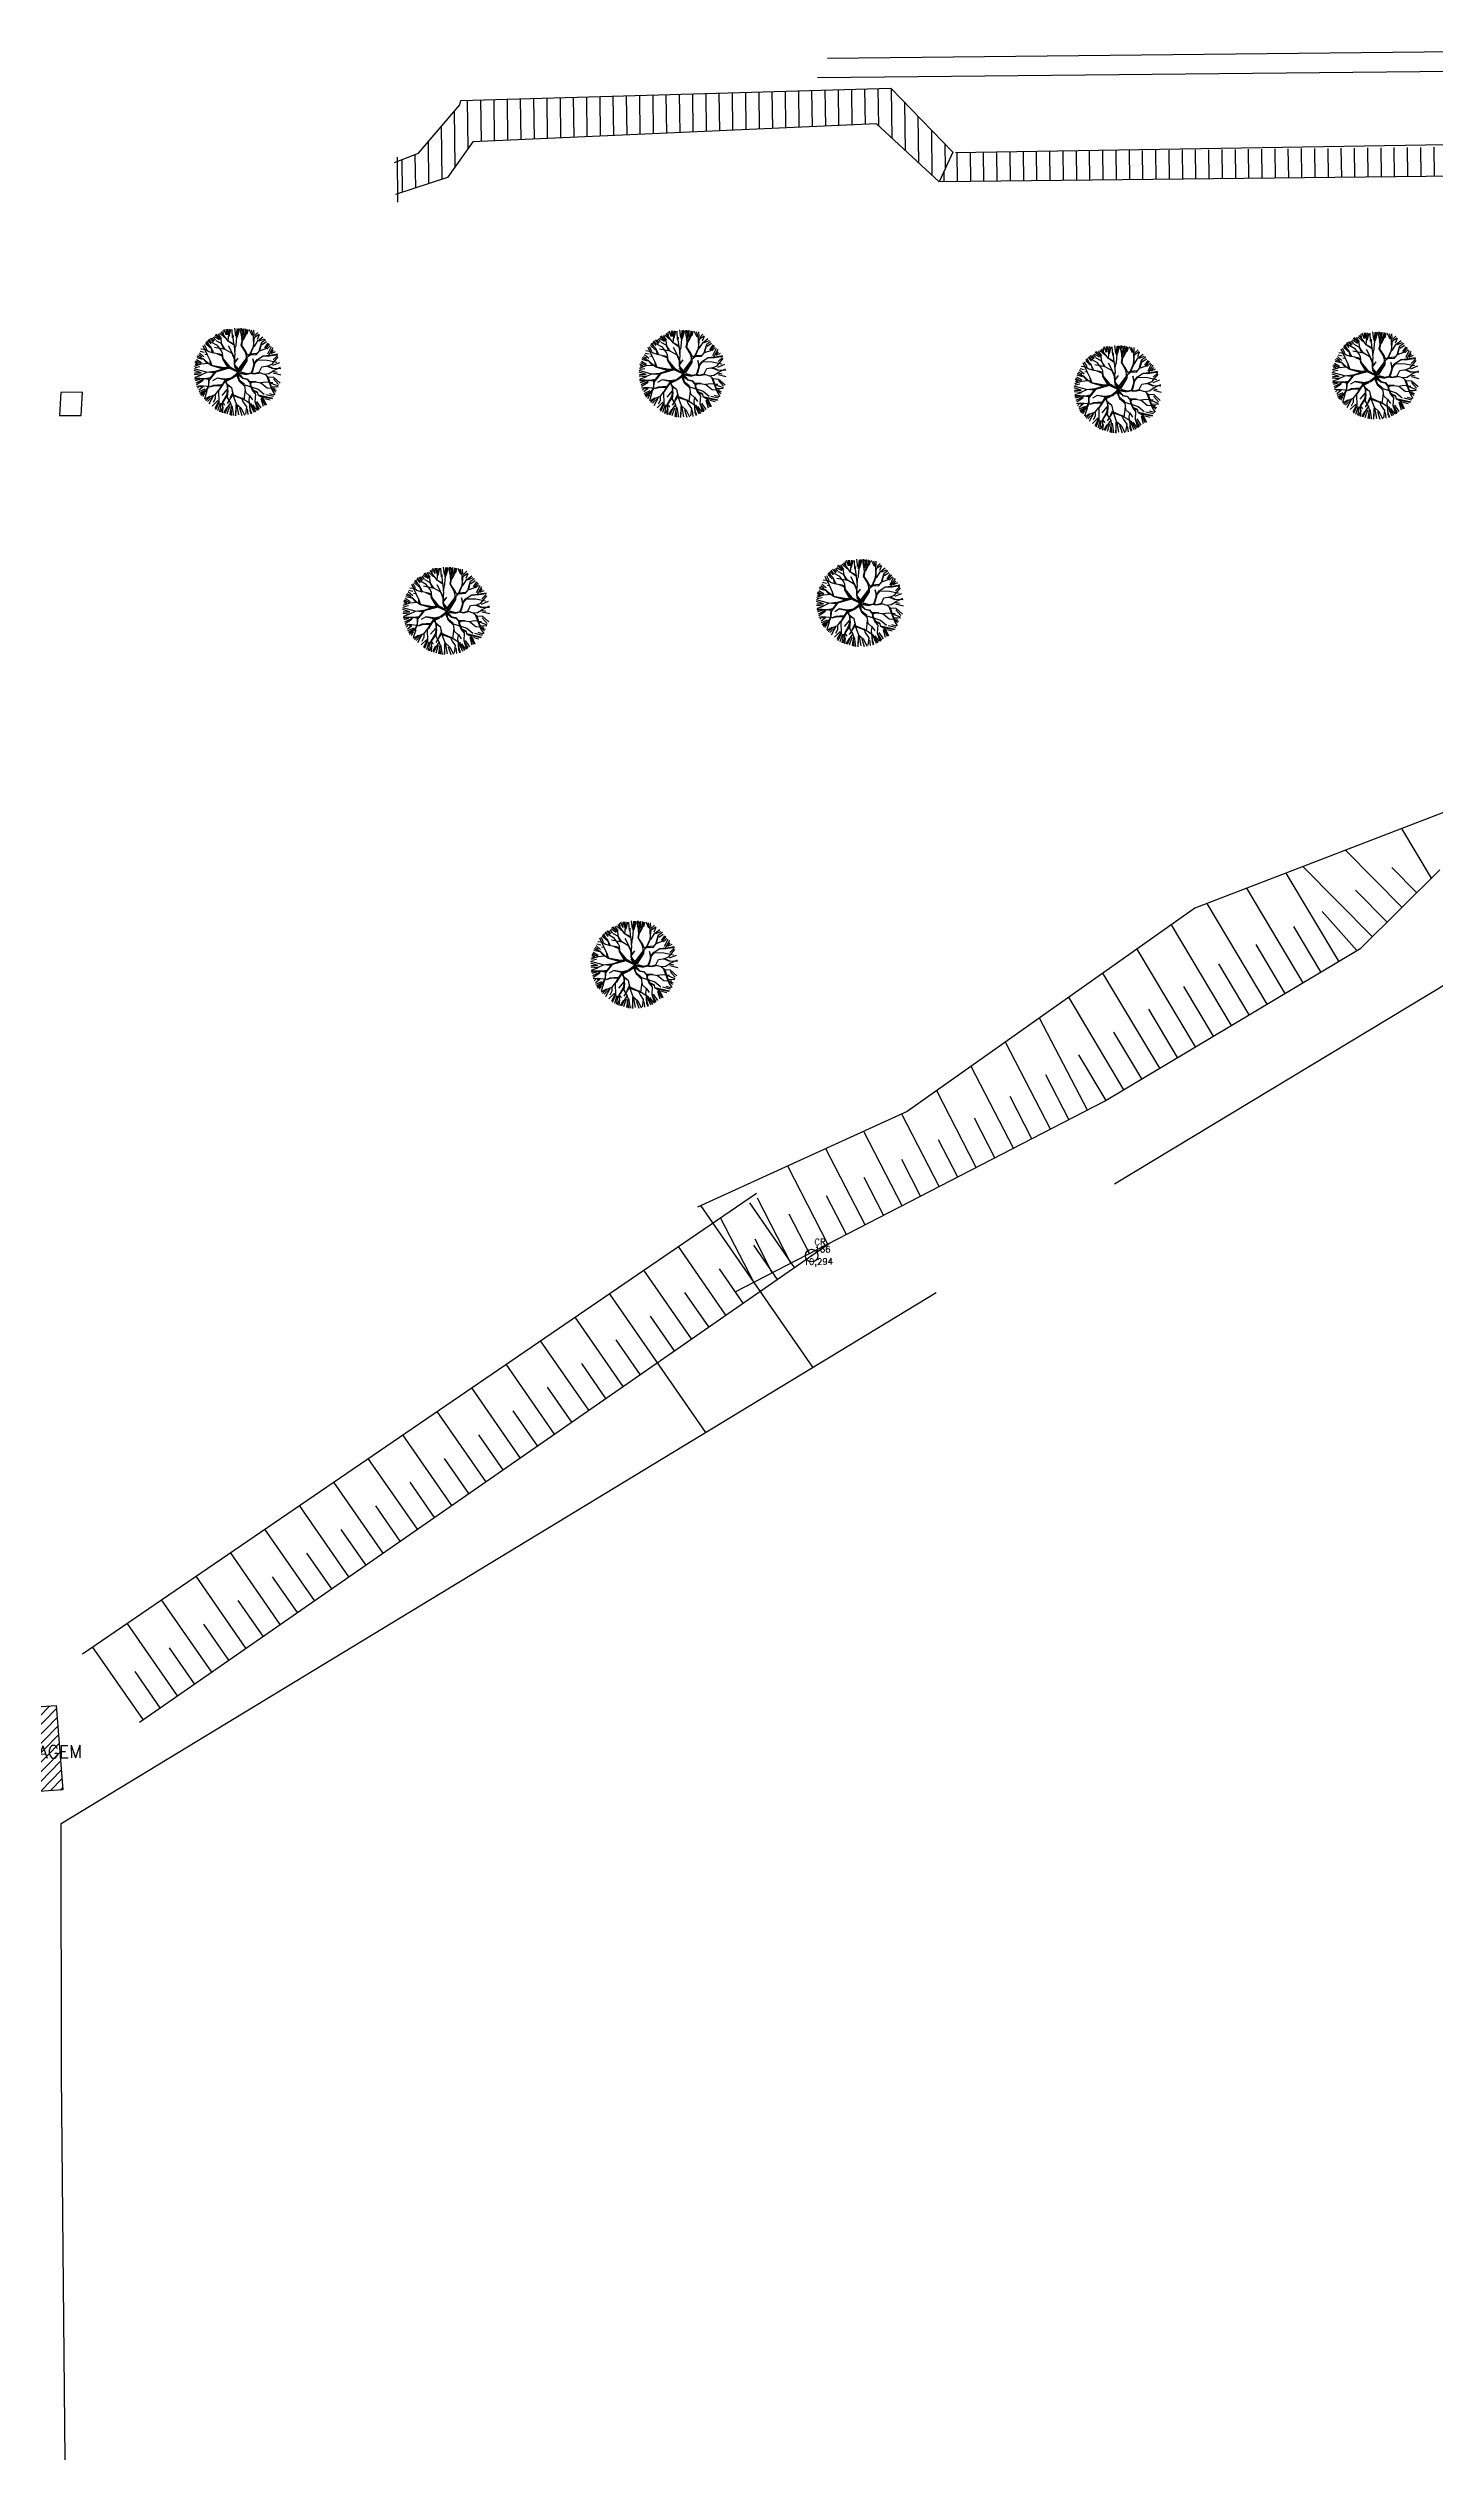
# Model space of a CAD drawing. Header units: metres. Extents: x 341 to 459, y 1341 to 1425.
# Drawn here: x 445.044 to 446.004, y 1410.242 to 1411.909 of the extents above; entities that cross this region are included whole.
import ezdxf

# ---------------------------------------------------------------- set-up
doc = ezdxf.new("R2010")
doc.units = ezdxf.units.M
doc.linetypes.add('CONTINUO', pattern=[0])
doc.layers.add('AVR', color=3, linetype='CONTINUO')
doc.layers.add('B.ACESSO', color=8, linetype='CONTINUO')
doc.styles.add('ROMANS', font='ROMANS.SHX')
doc.styles.add('SIMPLEX', font='simplex_.ttf')

# ---------------------------------------------------------------- blocks, each defined once
blk = doc.blocks.new('SIMB_BOLINHA')
at = {"color": 0, "linetype": 'Continuous'}
blk.add_circle((0, 0), 0.15, dxfattribs=at)
at = {"color": 0}
blk.add_point((0, 0), dxfattribs=at)
for tag in ['desc:', 'cota:', 'pto:']:
    blk.add_attdef(tag, (0, 0), '', height=1)
blk = doc.blocks.new('A$C08C43EE7')
at = {"layer": 'AVR', "color": 252, "true_color": 0x939598}
for p, q in [((0.6824661302380264, 2.333813836798072), (0.4098324967781082, 2.485022999346256)), ((0.5007103745592758, 2.530843958258629), (0.6824661302380264, 2.333813836798072)), ((0.6572755319066346, 2.43913709372282), (0.5212765026371926, 2.58726124279201)), ((0.576314659556374, 2.621722193434834), (0.6824661302380264, 2.45447569526732)), ((0.8634676086949185, 2.547761468216777), (0.5859857181785628, 2.638830391690135)), ((0.6671925373375416, 2.697326775640249), (0.7886176010360941, 2.621722193434834)), ((0.8689514405559748, 2.560928059741855), (0.708823551191017, 2.760621357709169)), ((0.7340491774957627, 2.760621357709169), (0.8634676086949185, 2.593844538554549)), ((0.8634676086949185, 2.593844538554549), (0.7603715703589842, 2.78695453889668)), ((0.9018544314894825, 2.574094651266932), (0.7790165985934436, 2.800121130421758)), ((0.8413114965660498, 2.818752316758037), (0.9321893744636327, 2.606448540464044)), ((1.011531068128534, 2.4907062407583), (0.8689514405559748, 2.560928059741855)), ((1.011531068128534, 2.502775616943836), (0.9018544314894825, 2.574094651266932)), ((0.9024058682844043, 2.825625460594893), (1.015430455794558, 2.674416296184063)), ((0.9627365602646023, 2.871446419507265), (1.0230672522448, 2.803478663787246)), ((1.030176096362993, 2.696982834488153), (0.991789273568429, 2.773787947371602)), ((0.9983698717551306, 2.444623174145818), (1.043337292736396, 2.760621357709169)), ((1.126691536512226, 2.496192321181297), (1.011531068128534, 2.502775616943836)), ((1.224303743103519, 2.477539651095867), (1.011531068128534, 2.4907062407583)), ((1.043337292736396, 2.760621357709169), (1.023595498176292, 2.903259426355362)), ((1.084161623963155, 2.901993725448847), (1.227733397390693, 2.674416296184063)), ((1.256109967711382, 2.4907062407583), (1.126691536512226, 2.496192321181297)), ((1.275851762271486, 2.632247095927596), (1.133272134698927, 2.928495394065976)), ((1.220096600940451, 2.939414175227284), (1.265917379641905, 2.772931357845664)), ((1.275851762271486, 2.831940392032266), (1.256109967711382, 2.960314655676484)), ((1.256109967711382, 2.4907062407583), (1.282432360458188, 2.650899766013026)), ((1.275851762271486, 2.960314655676484), (1.287916192319244, 2.838523687794805)), ((1.282432360458188, 2.650899766013026), (1.275851762271486, 2.831940392032266)), ((1.275851762271486, 2.509358912706375), (1.282432360458188, 2.464373059570789)), ((1.282432360458188, 2.599330617114902), (1.301077388692647, 2.966897949576378)), ((1.307657986879349, 2.432553797960281), (1.282432360458188, 2.599330617114902)), ((1.397592828958295, 2.748551981523633), (1.327399781439453, 2.960314655676484)), ((1.404173427144997, 2.75403806194663), (1.430495819891803, 2.980064541101456)), ((1.494108269107528, 2.560928059741855), (1.404173427144997, 2.75403806194663)), ((1.48204383905977, 2.296499023213983), (1.50068886729423, 2.554344763979316)), ((1.485093437950127, 2.742384051904082), (1.568334519397467, 2.977598307654262)), ((1.485093437950127, 2.969961481168866), (1.485093437950127, 2.742384051904082)), ((1.520430661854334, 2.271263057366014), (1.494108269107528, 2.560928059741855)), ((1.50068886729423, 2.560928059741855), (1.623526700306684, 2.980064541101456)), ((1.666849193628877, 2.94705100171268), (1.697396379429847, 2.780568184331059)), ((1.784751356113702, 2.741968685761094), (1.700300345895812, 2.973481245338917)), ((1.73320333682932, 2.393054025247693), (1.797912552487105, 2.484122944995761)), ((1.797912552487105, 2.484122944995761), (1.784751356113702, 2.741968685761094)), ((1.78827425732743, 2.840899113565683), (1.849368629045784, 2.94705100171268)), ((1.78827425732743, 2.939414175227284), (1.78827425732743, 2.840899113565683)), ((1.791331954300404, 2.748551981523633), (1.887847394449636, 2.921912098303437)), ((1.797912552487105, 2.522525502368808), (1.958040441852063, 2.645413687452674)), ((1.803396384231746, 2.484122944995761), (1.958040441852063, 2.638830391690135)), ((1.947119623655453, 2.894356898963451), (1.841731832595542, 2.720237255096436)), ((1.881266796262935, 2.419387208297849), (2.09403947123792, 2.515942206606269)), ((1.947119623655453, 2.682053122669458), (2.00057719880715, 2.871446419507265)), ((1.958040441852063, 2.638830391690135), (2.061136480304413, 2.863759653642774)), ((2.031124384724535, 2.704963602125645), (2.099091873154975, 2.825625460594893)), ((2.031124384724535, 2.636232163757086), (2.167059361701831, 2.788205010816455)), ((2.09403947123792, 2.515942206606269), (2.416488782851957, 2.664066357538104)), ((2.100620069424622, 2.522525502368808), (2.11268449947238, 2.60591391287744)), ((2.152168088592589, 2.30966561473906), (2.215780537808314, 2.4907062407583)), ((2.182332954602316, 2.62859533727169), (2.212880140403286, 2.765294531360269)), ((2.215780537808314, 2.4907062407583), (2.267328557092696, 2.560928059741855)), ((2.267328557092696, 2.560928059741855), (2.293650949839503, 2.735385389998555)), ((2.288484425283968, 2.530843958258629), (2.439692995161749, 2.614085366949439)), ((2.333541524363682, 2.424692070111632), (2.485513773979619, 2.575901234522462)), ((2.377005193615332, 2.399637321010232), (2.538229849422351, 2.567511355504394)), ((2.435133811086416, 2.464373059570789), (2.551391045795754, 2.547761468216777)), ((2.435133811086416, 2.451206469908357), (2.564552242169157, 2.522525502368808)), ((2.477876977412961, 2.37887111119926), (2.599302041111514, 2.485022999346256)), ((0.3411013286095113, 1.696902507916093), (0.008137003052979708, 1.65184523165226)), ((0.2385419859783724, 1.736259354278445), (0.01269157417118549, 1.710490649566054)), ((0.02575730043463409, 1.736259354278445), (0.1545480311615393, 1.742608165368438)), ((0.3285088441334665, 1.72356173209846), (0.03210351034067571, 1.775099139660597)), ((0.3189546188805252, 1.780143916606903), (0.05395778187084943, 1.871022151783109)), ((0.3158164243213832, 1.832985358312726), (0.07727359270211309, 1.942782444879413)), ((0.3036810259800404, 2.007721344009042), (0.09901488095056266, 2.030631823465228)), ((0.2884074330795556, 1.871022151783109), (0.1066516774008051, 1.984810864552855)), ((0.2832782012410462, 2.026583908125758), (0.1286341436207294, 2.090222431346774)), ((0.4396160029573366, 2.068052275106311), (0.1448356596520171, 2.129146886989474)), ((0.4327428861288354, 2.098599581047893), (0.1746191658312455, 2.189477814361453)), ((0.4631478851661086, 2.148374876007438), (0.2119883873965591, 2.258096465840936)), ((0.4631478851661086, 2.154958171769977), (0.2383107801433653, 2.264679761603475)), ((0.5081153061473742, 2.154958171769977), (0.2569558083778247, 2.289915727451444)), ((0.4631478851661086, 2.026583908125758), (0.2832782012410462, 2.026583908125758)), ((0.4382609451422468, 1.742608165368438), (0.3158164243213832, 1.832985358312726)), ((0.4319147352362052, 1.742608165368438), (0.3285088441334665, 1.72356173209846)), ((0.5304938808549196, 2.174204161390662), (0.3411013286095113, 2.371234284713864)), ((0.457672881311737, 2.020088559016585), (0.3609865066828206, 1.949131255969405)), ((0.7208879811223596, 1.659016577526927), (0.4115998659981415, 1.549294983968139)), ((0.7346662789350376, 1.658953240141273), (0.4188490088563412, 1.865102874115109)), ((0.6316336944000795, 1.858754063025117), (0.4319147352362052, 1.742608165368438)), ((0.5925663163652644, 2.271263057366014), (0.4631478851661086, 2.341484876349568)), ((0.8689514405559748, 2.148374876007438), (0.4631478851661086, 2.148374876007438)), ((0.708823551191017, 1.883945839479566), (0.4631478851661086, 2.026583908125758)), ((0.6573918404756114, 1.878173956647515), (0.4640190912177786, 2.020088559016585)), ((0.708823551191017, 2.271263057366014), (0.5925663163652644, 2.271263057366014)), ((0.612221758114174, 1.749330434948206), (0.7604244251269847, 1.672024322673678)), ((0.8698032195679843, 1.832985358312726), (0.6316336944000795, 1.858754063025117)), ((0.7208879811223596, 2.277846353128552), (0.6572755319066346, 2.43913709372282)), ((0.8571107997559011, 1.852405251935124), (0.6573918404756114, 1.878173956647515)), ((0.9150156278628856, 1.852126577869058), (0.7022429530043155, 2.038653282448649)), ((0.9018544314894825, 1.83895998634398), (0.708823551191017, 1.883945839479566)), ((0.8821126369293779, 2.154958171769977), (0.7208879811223596, 2.277846353128552)), ((0.9665636471472681, 1.704002428799868), (0.7208879811223596, 1.659016577526927)), ((0.7283200690289959, 1.639533348381519), (0.9537971743848175, 1.691070755943656)), ((1.126691536512226, 1.993667431175709), (0.8689514405559748, 2.148374876007438)), ((1.03741782263387, 1.839334169402719), (0.8892151557374746, 1.839334169402719)), ((1.197981350356713, 1.91686231829226), (0.895273833302781, 2.123138910159469)), ((1.088304713717662, 1.865293169394135), (0.9018544314894825, 1.83895998634398)), ((1.063175968825817, 1.858754063025117), (0.9664895941969007, 1.704141838476062)), ((1.101465910091065, 1.865293169394135), (0.9665636471472681, 1.704002428799868)), ((0.9983698717551306, 2.444623174145818), (1.049917890923098, 2.277846353128552)), ((1.049917890923098, 2.329415502026677), (0.9983698717551306, 2.444623174145818)), ((1.049917890923098, 2.277846353128552), (1.043337292736396, 2.058403169736266)), ((1.069659685483202, 2.045236578211188), (1.049917890923098, 2.329415502026677)), ((1.178239555796608, 1.91686231829226), (1.088304713717662, 1.865293169394135)), ((1.18482015398331, 1.890529135242105), (1.101465910091065, 1.865293169394135)), ((1.256109967711382, 1.910279022529721), (1.126691536512226, 1.993667431175709)), ((1.18482015398331, 1.890529135242105), (1.262690565898083, 1.710585724562407)), ((1.230884341290221, 1.845543282106519), (1.197981350356713, 1.91686231829226)), ((1.301077388692647, 2.193360729143023), (1.211142546730116, 2.354651467874646)), ((1.507269465480931, 2.251513171941042), (1.224303743103519, 2.477539651095867)), ((1.236368173151277, 1.93551498837769), (1.294496790505946, 2.186777433380485)), ((1.282432360458188, 1.684252543374896), (1.236368173151277, 1.903695726767182)), ((1.294496790505946, 1.704002428799868), (1.256109967711382, 1.910279022529721)), ((1.262690565898083, 1.928931692615151), (1.301077388692647, 2.193360729143023)), ((1.404751384980045, 1.491269934922457), (1.27596065425314, 1.672024322673678)), ((1.391012230655178, 1.536128392443061), (1.282432360458188, 1.684252543374896)), ((1.397592828958295, 1.562461575493217), (1.294496790505946, 1.704002428799868)), ((1.527011260157451, 2.258096465840936), (1.307657986879349, 2.432553797960281)), ((1.493262937408872, 1.485107852146029), (1.630107298493385, 1.774224247783422)), ((1.493262937408872, 1.485107852146029), (1.655332924914546, 1.755571575835347)), ((1.630107298493385, 1.774224247783422), (1.507269465480931, 2.251513171941042)), ((1.616946102119982, 1.961848169565201), (1.527011260157451, 2.258096465840936)), ((1.5653980828356, 1.562461575493217), (1.668494121287949, 1.735821690410376)), ((1.610365503933281, 2.006834020838141), (1.720042140455917, 2.367818059399724)), ((1.648752326727845, 1.93551498837769), (1.616946102119982, 1.961848169565201)), ((1.655332924914546, 1.755571575835347), (1.623526700306684, 1.928931692615151)), ((1.630107298493385, 1.96843146532774), (1.668494121287949, 2.123138910159469)), ((1.648752326727845, 1.948681579902768), (1.73320333682932, 2.393054025247693)), ((1.668494121287949, 1.755571575835347), (1.648752326727845, 1.93551498837769)), ((1.668494121287949, 1.825793394818902), (1.958040441852063, 1.993667431175709)), ((1.681655317661352, 1.787390837445855), (1.913073020870797, 1.942098284140229)), ((1.688235915848054, 1.755571575835347), (1.971201638225466, 1.980500841513276)), ((1.739783935016021, 2.374401355162263), (1.881266796262935, 2.419387208297849)), ((1.758428963250481, 2.41280391253531), (1.887847394449636, 2.425970502197742)), ((1.939699550392106, 1.587995940819383), (2.139418509555981, 1.665302051231265)), ((1.958040441852063, 1.993667431175709), (2.087458873051219, 2.006834020838141)), ((1.971201638225466, 1.980500841513276), (2.139006892219186, 1.993667431175709)), ((2.010627778829075, 1.587995940819383), (2.146138025913388, 1.665302051231265)), ((2.049072050256655, 2.006834020838141), (2.125845695845783, 2.181291352957487)), ((2.087458873051219, 2.006834020838141), (2.11268449947238, 2.090222431346774)), ((2.11268449947238, 2.090222431346774), (2.15874868677929, 2.296499023213983)), ((2.139006892219186, 1.993667431175709), (2.235522332484834, 2.032069988548756)), ((2.139418509555981, 1.665302051231265), (2.281274966546334, 1.903942659497261)), ((2.15874868677929, 2.296499023213983), (2.377005193615332, 2.399637321010232)), ((2.158830445725471, 1.665302051231265), (2.397373277344741, 1.787796761840582)), ((2.170813116827048, 2.335998797789216), (2.370424595428631, 2.393054025247693)), ((2.235522332484834, 2.032069988548756), (2.416488782851957, 2.168124763295054)), ((2.274928756523877, 1.910291470587254), (2.352203194983304, 2.265077976509929)), ((2.281274966546334, 1.903942659497261), (2.461955295875669, 2.020088559016585)), ((2.287621176452376, 1.949131255969405), (2.46830150578171, 2.026437370106578)), ((2.403719487250783, 1.587995940819383), (2.55826836405322, 1.79451903142035)), ((2.416488782851957, 2.168124763295054), (2.538229849422351, 2.380984650924802)), ((2.455235779518262, 1.607415832579136), (2.571334090433083, 1.807216653600335)), ((2.461955295875669, 2.020088559016585), (2.622850382700562, 2.039508450776339)), ((2.46830150578171, 2.020088559016585), (2.577680300339125, 2.213540567085147)), ((2.538207669509575, 2.30326653085649), (2.667269529541954, 2.409418417140841)), ((2.538229849422351, 2.380984650924802), (2.6413258878747, 2.45778976380825)), ((2.55826836405322, 1.79451903142035), (2.784118775860406, 1.955480067059398)), ((2.568754855310544, 2.280356051400304), (2.674906325992197, 2.355960631743073)), ((2.571334090433083, 1.79451903142035), (2.970772008760832, 1.749330434948206)), ((2.599302041111514, 2.22766194678843), (2.704689832171425, 2.30326653085649)), ((2.613811954390258, 2.098599581047893), (2.719963425188325, 2.265082398429513)), ((2.622850382700562, 2.039508450776339), (2.777399259502999, 2.24565808288753)), ((2.622850382700562, 2.039508450776339), (2.809876922052354, 2.206818297505379)), ((2.659632733091712, 2.022994996979833), (2.818478099419735, 2.129146886989474)), ((2.674906325992197, 1.909206284210086), (2.833751692436635, 2.083325928077102)), ((2.674906325992197, 1.644208405166864), (2.962813552469015, 1.659482058137655)), ((2.719963425188325, 1.757997119799256), (2.962813552469015, 1.696902507916093)), ((2.781057796790265, 1.864149006083608), (2.962813552469015, 1.932116763666272)), ((2.781057796790265, 1.856512179598212), (2.970450348919258, 1.856512179598212)), ((2.781057796790265, 1.803054396063089), (2.970450348919258, 1.810691222548485)), ((2.784118775860406, 1.955480067059398), (2.925601926399395, 1.96182887814939)), ((2.795567710069008, 1.969537211582065), (2.886445587966591, 2.030631823465228)), ((-8.456408977508545e-07, 1.562227236106992), (0.3736789266113192, 1.549529613927007)), ((0.2654970437288284, 1.439541455358267), (0.0005002066027373075, 1.356300046667457)), ((0.3930908627808094, 1.549529613927007), (0.006345364265143871, 1.58164712972939)), ((0.2503752101911232, 1.381420949473977), (0.01237690879497677, 1.265116062015295)), ((0.3411013286095113, 1.530419690534472), (0.02341059595346451, 1.477725587785244)), ((0.2280767410993576, 1.174543576315045), (0.03104739240370691, 1.151633096858859)), ((0.3027506980579346, 1.194743108004332), (0.05151544662658125, 1.233582893386483)), ((0.1676137574249879, 1.078597208485007), (0.05786165653262287, 1.052828505635262)), ((0.2318224695045501, 1.078597208485007), (0.07092738279607147, 1.033782072365284)), ((0.3716485144104809, 1.060754863545299), (0.1142884738510475, 0.9469661470502615)), ((0.4057832825928926, 1.052828505635262), (0.1287898849695921, 0.8855186589062214)), ((0.3609865066828206, 1.091668291017413), (0.1351360948756337, 1.085319479927421)), ((0.4703653012402356, 0.904565092176199), (0.1803061773534864, 0.8145613577216864)), ((0.3640117179602385, 0.9851502794772387), (0.1822559622814879, 0.8484510872513056)), ((0.2127838397864252, 0.7499528676271439), (0.45095336495433, 0.8918674699962139)), ((0.5349473197711632, 1.117436995729804), (0.2318224695045501, 1.078597208485007)), ((0.4115998659981415, 1.549294983968139), (0.2503752101911232, 1.381420949473977)), ((0.4777999852085486, 0.8484510872513056), (0.257860247278586, 0.7048787493258715)), ((0.457672881311737, 1.304540194571018), (0.3027506980579346, 1.194743108004332)), ((0.6058755482081324, 1.356077602133155), (0.4057832825928926, 1.052828505635262)), ((0.5991560318507254, 1.36877522431314), (0.457672881311737, 1.304540194571018)), ((0.7283200690289959, 0.8855186589062214), (0.4703653012402356, 0.904565092176199)), ((0.9086270919069648, 1.239931704476476), (0.5282278032973409, 1.285120302811265)), ((0.6768037767615169, 1.091668291017413), (0.5349473197711632, 1.117436995729804)), ((0.6831499866675586, 1.085319479927421), (0.5349473197711632, 0.9885934758931398)), ((0.6894961965736002, 1.639533348381519), (0.5864636120386422, 1.362426413223147)), ((0.7216005525551736, 1.633184537291527), (0.5991560318507254, 1.36877522431314)), ((0.7992482974659652, 1.227234082296491), (0.6768037767615169, 1.091668291017413)), ((0.8507645897334442, 0.9822446648031473), (0.7283200690289959, 0.8855186589062214)), ((0.7410124888410792, 0.8787963893264532), (0.8507645897334442, 0.9564759600907564)), ((0.8507645897334442, 0.9564759600907564), (0.7861825712025166, 0.8272589799016714)), ((1.03741782263387, 1.253002787008882), (0.7992482974659652, 1.227234082296491)), ((0.8765227359253913, 0.975522393360734), (0.8055945073720068, 0.8272589799016714)), ((1.044137338991277, 1.05955077521503), (0.8507645897334442, 0.9822446648031473)), ((1.056829758919775, 1.046479694545269), (0.8765227359253913, 0.975522393360734)), ((1.050483549013734, 1.246280515566468), (0.8955613656435162, 0.7887926530092955)), ((1.179274279624224, 1.433383716270328), (1.005313466535881, 1.253002787008882)), ((1.185620489530265, 1.427034905180335), (1.03741782263387, 1.253002787008882)), ((1.14716992364265, 1.072248397395015), (1.044137338991277, 1.05955077521503)), ((1.134104197262786, 1.033782072365284), (1.056829758919775, 1.046479694545269)), ((1.063175968825817, 1.253002787008882), (1.218098152079619, 1.433383716270328)), ((1.153516133548692, 0.8787963893264532), (1.121411777450703, 0.6920666489750147)), ((1.134104197262786, 1.072248397395015), (1.153516133548692, 0.8787963893264532)), ((1.250202508177608, 1.168974405154586), (1.14716992364265, 1.078597208485007)), ((1.218098152079619, 1.13050807826221), (1.14716992364265, 1.072248397395015)), ((1.153516133548692, 0.8530276846140623), (1.159862343454733, 1.065899586305022)), ((1.378993238788098, 1.51068982668221), (1.179274279624224, 1.433383716270328)), ((1.398405174957588, 1.484921123832464), (1.185620489530265, 1.427034905180335)), ((1.263268234441057, 1.156276781111956), (1.218098152079619, 1.13050807826221)), ((1.282306864159182, 1.336657710373402), (1.250202508177608, 1.168974405154586)), ((1.289026380516589, 1.304540194571018), (1.263268234441057, 1.156276781111956)), ((1.493262937408872, 1.485107852146029), (1.289026380516589, 1.304540194571018)), ((1.29537259042263, 1.330308899283409), (1.424163321149535, 1.504341015592217)), ((1.456267677247524, 1.491269934922457), (1.29537259042263, 1.330308899283409)), ((1.50068886729423, 1.484559245407581), (1.391012230655178, 1.536128392443061)), ((1.50068886729423, 1.484559245407581), (1.397592828958295, 1.562461575493217)), ((1.456267677247524, 1.43973252736032), (1.411470901337452, 1.182045485824347)), ((1.493262937408872, 1.485107852146029), (1.417817111243494, 1.168974405154586)), ((1.417817111243494, 1.168974405154586), (1.456267677247524, 1.008013369515538)), ((1.443575257435441, 1.001291098073125), (1.430509531055577, 0.904565092176199)), ((1.430509531055577, 0.904565092176199), (1.462987193604931, 0.7241841647773981)), ((1.462987193604931, 0.9822446648031473), (1.437229047529399, 0.9112873617559671)), ((1.437229047529399, 0.9112873617559671), (1.482025823323056, 0.7499528676271439)), ((1.501437759608962, 1.375497495755553), (1.443575257435441, 1.175323216244578)), ((1.443575257435441, 1.175323216244578), (1.469333403510973, 1.020710991695523)), ((1.456267677247524, 1.008013369515538), (1.533915422158316, 0.9628247711807489)), ((1.469333403510973, 1.020710991695523), (1.559673568233848, 0.975522393360734)), ((1.493262937408872, 1.485107852146029), (1.533591858344153, 1.374837653711438)), ((1.540172456530854, 1.522961802780628), (1.527011260157451, 1.484559245407581)), ((1.527011260157451, 1.484559245407581), (1.552236886462197, 1.381420949473977)), ((1.533591858344153, 1.374837653711438), (1.881266796262935, 1.155394470319152)), ((1.533915422158316, 0.9628247711807489), (1.778804463567212, 0.8918674699962139)), ((1.552236886462197, 1.381420949473977), (1.5653980828356, 1.484559245407581)), ((1.559673568233848, 0.975522393360734), (1.746326801134273, 0.9176361728459597)), ((1.5653980828356, 1.484559245407581), (1.5653980828356, 1.562461575493217)), ((1.566019778139889, 1.504341015592217), (1.694810508866794, 1.587995940819383)), ((1.572365988045931, 1.478572312742472), (1.669052362674847, 1.555878425016999)), ((1.578559279325418, 1.46480935998261), (1.952556610107422, 1.175144357606769)), ((1.578559279325418, 1.432990098372102), (1.868105599889532, 1.213546914979815)), ((1.58513987751212, 1.368254357948899), (1.578559279325418, 1.432990098372102)), ((1.86152500170283, 1.188310949131846), (1.58513987751212, 1.368254357948899)), ((1.598124134237878, 1.452803608030081), (1.746326801134273, 1.575298318639398)), ((1.868105599889532, 1.213546914979815), (1.616946102119982, 1.374837653711438)), ((1.669052362674847, 1.555878425016999), (1.759392527397722, 1.587995940819383)), ((1.946045760298148, 0.9628247711807489), (1.707876235130243, 0.9303337950259447)), ((1.746326801134273, 1.575298318639398), (1.810908819665201, 1.575298318639398)), ((1.759392527397722, 1.587995940819383), (1.959111486561596, 1.587995940819383)), ((1.778804463567212, 0.9176361728459597), (1.913941404200159, 0.807839086279273)), ((1.778804463567212, 0.8918674699962139), (1.907595194294117, 0.7887926530092955)), ((1.785150673473254, 0.9176361728459597), (1.946045760298148, 0.9628247711807489)), ((1.810908819665201, 1.575298318639398), (1.97180390637368, 1.459152419120073)), ((1.849359385669231, 1.555878425016999), (1.984869632753544, 1.58164712972939)), ((1.952556610107422, 1.175144357606769), (1.86152500170283, 1.188310949131846)), ((1.881266796262935, 1.155394470319152), (2.004104629275389, 1.148811174556613)), ((1.959111486561596, 1.587995940819383), (2.087902217288502, 1.562227236106992)), ((1.971201638225466, 1.175144357606769), (2.035910853883252, 1.175144357606769)), ((2.004104629275389, 1.148811174556613), (2.087458873051219, 1.045672878623009)), ((2.035910853883252, 1.175144357606769), (2.170813116827048, 1.206963619217277)), ((2.067717078491114, 1.136741800233722), (2.11268449947238, 1.045672878623009)), ((2.074297676677816, 1.136741800233722), (2.203716107876971, 1.200380323454738)), ((2.08155600738246, 1.040130883455276), (2.094248427194543, 0.8272589799016714)), ((2.087458873051219, 1.045672878623009), (2.377005193615332, 0.9172986168414354)), ((2.087902217288502, 1.562227236106992), (2.403719487250783, 1.587995940819383)), ((2.120379879837856, 0.8272589799016714), (2.10096794355195, 1.033782072365284)), ((2.11268449947238, 1.045672878623009), (2.370424595428631, 0.937048502266407)), ((2.170813116827048, 1.206963619217277), (2.416488782851957, 1.349601687863469)), ((2.197654318180867, 1.562227236106992), (2.332791258813813, 1.555878425016999)), ((2.203716107876971, 1.200380323454738), (2.409908184665255, 1.329851800575852)), ((2.300686902715825, 1.575298318639398), (2.397373277344741, 1.523760909214616)), ((2.358549404889345, 0.9112873617559671), (2.564987880410627, 0.7693727593868971)), ((2.370424595428631, 0.937048502266407), (2.686293308855966, 0.8975487295538187)), ((2.377005193615332, 0.9172986168414354), (2.70603510341607, 0.9238819126039743)), ((2.397373277344741, 1.523760909214616), (2.590746026602574, 1.51068982668221)), ((2.409908184665255, 1.329851800575852), (2.583197270403616, 1.298032538965344)), ((2.416488782851957, 1.349601687863469), (2.564552242169157, 1.316685209050775)), ((2.423131423536688, 1.594344751909375), (2.661674255039543, 1.620486915111542)), ((2.564552242169157, 1.316685209050775), (2.89248538564425, 1.349601687863469)), ((2.583197270403616, 1.298032538965344), (2.847517964662984, 1.188310949131846)), ((2.828872936428525, 1.16856106184423), (2.589777868706733, 1.284865947440267)), ((2.590746026602574, 1.51068982668221), (2.990183944930322, 1.43973252736032)), ((2.87384035740979, 1.374837653711438), (2.602939065080136, 1.323268504813313)), ((2.661674255039543, 1.620486915111542), (2.751641113311052, 1.613764645531774)), ((2.667269529541954, 1.515146037563682), (2.984960262198001, 1.485362414270639)), ((2.686293308855966, 0.8975487295538187), (2.7893893471919, 0.736257990822196)), ((2.690179919009097, 1.295205434784293), (2.970450348919258, 1.288332290947437)), ((2.70603510341607, 0.9238819126039743), (2.925388376577757, 0.9941037315875292)), ((2.719963425188325, 1.477725587785244), (2.984960262198001, 1.393720496445894)), ((2.727600221638568, 0.8942720461636782), (2.84902528533712, 0.7728465031832457)), ((2.742873814539053, 1.538056517019868), (3.000233855098486, 1.56860382296145)), ((2.742873814539053, 0.9698766265064478), (2.94753995956853, 1.068391690030694)), ((2.758147407439537, 1.25014815852046), (2.984960262198001, 1.242511332035065)), ((2.76578420388978, 0.909545699134469), (2.924629570217803, 0.909545699134469)), ((2.795567710069008, 1.143996270373464), (2.932266366668046, 1.105812137946486)), ((2.944033404812217, 1.136741800233722), (2.828872936428525, 1.16856106184423)), ((2.95719460118562, 1.155394470319152), (2.835453534615226, 1.181727653369308)), ((2.847517964662984, 1.188310949131846), (2.970355797559023, 1.181727653369308)), ((2.995581423980184, 1.36167106218636), (2.87384035740979, 1.374837653711438)), ((2.89248538564425, 1.349601687863469), (2.990097592119128, 1.316685209050775)), ((2.995581423980184, 1.34301839210093), (2.918807778391056, 1.355087766423821)), ((0.3094702144153416, 0.8272589799016714), (0.1803061773534864, 0.8014902751892805)), ((0.1997181135229766, 0.7757215704768896), (0.3094702144153416, 0.8272589799016714)), ((0.5839514560066164, 0.697241922840476), (0.3189546188805252, 0.6285104844719172)), ((0.5992250489071012, 0.6743314433842897), (0.3487381250597537, 0.5681795533746481)), ((0.6058755482081324, 0.6338069699704647), (0.3609865066828206, 0.5180345308035612)), ((0.576314659556374, 0.5681795533746481), (0.5304938808549196, 0.386423084884882)), ((0.6506723241182044, 0.6984154600650072), (0.5733978857751936, 0.3182337079197168)), ((0.7089081327430904, 0.7887926530092955), (0.5864636120386422, 0.2920915465801954)), ((0.6958424064796418, 0.795141464099288), (0.6058755482081324, 0.6338069699704647)), ((0.7198864328674972, 0.5307591054588556), (0.6519189444370568, 0.2649975437670946)), ((0.8055945073720068, 0.8272589799016714), (0.6958424064796418, 0.795141464099288)), ((0.7504336187848821, 0.4169703908264637), (0.6977397231385112, 0.2497238907963037)), ((0.8376988634699956, 0.2988138161599636), (0.7025619228370488, 0.2147854324430227)), ((0.8955613656435162, 0.7887926530092955), (0.7216005525551736, 0.5889918319880962)), ((0.8947690718341619, 0.2879080232232809), (0.7962543974863365, 0.1893929615616798)), ((1.314784526708536, 0.4470772296190262), (0.8376988634699956, 0.2988138161599636)), ((0.9024058682844043, 0.2802711967378855), (0.8565850895829499, 0.1664824821054935)), ((0.8698032195679843, 0.3115114383399487), (1.353235092712566, 0.4855435565114021)), ((0.9474509643623605, 0.4855435565114021), (0.9280390281928703, 0.2020878102630377)), ((1.121411777450703, 0.6920666489750147), (0.9474509643623605, 0.4855435565114021)), ((0.9856469496153295, 0.3108185026794672), (0.9703733567148447, 0.0985147263854742)), ((1.106308333692141, 0.3482389524579048), (1.007793659344316, 0.1061515528708696)), ((1.250643786741421, 0.2573607172816992), (1.053614438162185, 0.09087789990007877)), ((1.301718800328672, 0.2536252196878195), (1.101999841164798, 0.03440450504422188)), ((1.153516133548692, 0.5180345308035612), (1.121411777450703, 0.2793939244002104)), ((1.127757987356745, 0.7047642711549997), (1.153516133548692, 0.5180345308035612)), ((1.321130736614577, 0.4470772296190262), (1.301718800328672, 0.2536252196878195)), ((1.424163321149535, 0.5632231291383505), (1.321130736614577, 0.4470772296190262)), ((1.455309931770898, 0.2649975437670946), (1.386578763602301, -3.352761268615723e-07)), ((1.475679613417014, 0.7372552454471588), (1.417817111243494, 0.5759207513183355)), ((1.417817111243494, 0.5759207513183355), (1.430509531055577, 0.4145862553268671)), ((1.430509531055577, 0.4145862553268671), (1.51450348587241, 0.2793939244002104)), ((1.51450348587241, 0.2793939244002104), (1.475679613417014, 0.1311305109411478)), ((1.482025823323056, 0.7499528676271439), (1.669052362674847, 0.6595756728202105)), ((1.520849695778452, 0.2793939244002104), (1.649640426505357, 0.008635800331830978)), ((1.675398572580889, 0.4407284185290337), (1.60447034414392, 0.2857427354902029)), ((1.611189860501327, 0.2730451133102179), (1.60447034414392, 0.002286989241838455)), ((1.694810508866794, 0.4470772296190262), (1.611189860501327, 0.2730451133102179)), ((1.669052362674847, 0.6595756728202105), (1.694810508866794, 0.4470772296190262)), ((1.682118088938296, 0.4986146371811628), (1.675398572580889, 0.4407284185290337)), ((1.694810508866794, 0.4470772296190262), (1.75304631749168, 0.2988138161599636)), ((1.712669972446747, 0.27263437025249), (1.811184646678157, 0.0381837971508503)), ((1.75304631749168, 0.2988138161599636), (1.997935359016992, 0.09229072369635105)), ((1.894529468030669, 0.4664971213787794), (1.823601239477284, 0.1374793220311403)), ((1.907595194294117, 0.7887926530092955), (1.894529468030669, 0.4664971213787794)), ((1.90206252457574, 0.2649975437670946), (2.031124384724535, 0.1214252058416605)), ((1.920287614106201, 0.8014902751892805), (2.042732134927064, 0.6080382652580738)), ((2.030039715114981, 0.5822695624083281), (2.042732134927064, 0.3824687395244837)), ((2.062144071096554, 0.1053618062287569), (2.036385925021023, 0.3697711173444986)), ((2.042732134927064, 0.6080382652580738), (2.062144071096554, 0.4145862553268671)), ((2.042732134927064, 0.3824687395244837), (2.087902217288502, 0.1117106173187494)), ((2.055797861190513, 0.4145862553268671), (2.107314153457992, 0.1117106173187494)), ((2.062144071096554, 0.4145862553268671), (2.326445048907772, 0.259974030777812)), ((2.094248427194543, 0.8272589799016714), (2.216692947898991, 0.7305329758673906)), ((2.11436546605546, 0.4391171876341105), (2.356451913714409, 0.3184553291648626)), ((2.122002262505703, 0.3337289821356535), (2.182332954602316, 0.1817561350762844)), ((2.129639058955945, 0.3337289821356535), (2.235026850132272, 0.2428507469594479)), ((2.216692947898991, 0.7305329758673906), (2.287621176452376, 0.5049634482711554)), ((2.236104884184897, 0.7114865425974131), (2.494059651973657, 0.6405292395502329)), ((2.249170610448346, 0.7305329758673906), (2.506752071785741, 0.6468780506402254)), ((2.273210832383484, 0.4773013200610876), (2.379362303181551, 0.3558757789433002)), ((2.287621176452376, 0.5049634482711554), (2.44888956961222, 0.3824687395244837)), ((2.311394814634696, 0.5452690739184618), (2.477876977412961, 0.4322440437972546)), ((2.432056198711507, 0.6361473109573126), (2.530570873059332, 0.484938146546483)), ((2.506752071785741, 0.6468780506402254), (2.597092236508615, 0.5113122593611479)), ((2.561118058860302, 0.7346623707562685), (2.629085547290742, 0.5529059004038572)), ((2.564987880410627, 0.7693727593868971), (2.693778611137532, 0.6016894541680813)), ((2.613811954390258, 0.7881201561540365), (2.773421000340022, 0.7201524022966623))]:
    blk.add_line(p, q, dxfattribs=at)
blk = doc.blocks.new('sde')
at = {"layer": 'B.ACESSO'}
h = blk.add_hatch(dxfattribs=at)
h.set_pattern_fill('ANSI31', color=256, scale=0.002164152881495295, angle=45.70135376019579, style=0)
h.set_pattern_definition([(90.70135376019564, (331.0332488554201, 221.8607351999525), (-0.006870670614507183, -8.410761504853268e-05), [])])
h.paths.add_polyline_path([(331.0722925434677, 221.8876334470179), (331.2817490748204, 221.8969420671157), (331.3142072855255, 221.8669692261221), (331.3212849222911, 221.8822448498607), (331.2891228709393, 221.9154528292665), (331.0661492361282, 221.9090740030378), (331.0655585811671, 221.9068746695091), (331.0441579033761, 221.8818161493552), (331.033043368899, 221.877521197286), (331.0332488554201, 221.8607351999525), (331.0591922580626, 221.8692403233579)])
h = blk.add_hatch(dxfattribs=at)
h.set_pattern_fill('ANSI31', color=256, scale=0.002164152881495295, angle=45.70135376019579, style=0)
h.set_pattern_definition([(90.70135376019564, (331.3178349070598, 221.5706322932287), (-0.006870670614507183, -8.410761504853268e-05), [])])
h.paths.add_polyline_path([(331.7401429728313, 221.8889998616087), (331.6765304787145, 221.8862512131951), (331.6757901972707, 221.9228220928748), (331.6626463802004, 221.922661192263), (331.662605065537, 221.8858976952964), (331.3226951037345, 221.8821353973032), (331.3212849222915, 221.8822448498611), (331.3142072855255, 221.8669692261221), (331.6112888415734, 221.8702593316061), (331.6111958430782, 221.7222408385639), (331.6111028445833, 221.5742223455219), (331.6271381277211, 221.5747850313251), (331.6257357880257, 221.7232750443429), (331.6231860655694, 221.8748129460175), (331.6232084847811, 221.8753748545466), (331.7398047559357, 221.8738364539621)])
h = blk.add_hatch(dxfattribs=at)
h.set_pattern_fill('ANSI31', color=256, scale=0.001082076440747647, angle=0.7013537601957969, style=0)
h.set_pattern_definition([(45.70135376019578, (330.8247292046911, 221.0310034529313), (-0.002458885423883709, 0.002399412358933462), [])])
h.paths.add_polyline_path([(330.8561736841563, 221.0770460949084), (330.8241925420469, 221.0748429109526), (330.827766748612, 221.0310406371581), (330.8597478907212, 221.0332438211142)])
for p, q in [((331.7383956701505, 221.9255681598826, -0.2935967541937445), (331.2510558872221, 221.9209015701915, -0.2935967541937445)), ((331.2562310777427, 221.9309528014303, -0.2955922791551472), (331.7379417602975, 221.9361899433205, -0.2955922791551472)), ((331.0661492361282, 221.9090740030378, -0.292664745397666), (331.2891228709393, 221.9154528292665, -0.292664745397666)), ((331.2891228709393, 221.9154528292665, -0.292664745397666), (331.3212849222913, 221.8822448498609, -0.292664745397666)), ((331.0441579033761, 221.8818161493554, -0.292664745397666), (331.0655585811671, 221.9068746695092, -0.292664745397666)), ((331.0655585811671, 221.9068746695092, -0.292664745397666), (331.0661492361282, 221.9090740030378, -0.292664745397666)), ((331.0722925434677, 221.8876334470179, -0.292664745397666), (331.0591922580628, 221.869240323358, -0.292664745397666)), ((331.2817490748204, 221.8969420671157, -0.292664745397666), (331.0722925434677, 221.8876334470179, -0.292664745397666)), ((331.3142072855255, 221.8669692261221, -0.292664745397666), (331.2817490748204, 221.8969420671157, -0.292664745397666)), ((331.0317112835125, 221.8770064440232, -0.292664745397666), (331.0441579033761, 221.8818161493554, -0.292664745397666)), ((331.0330175511205, 221.8796302269074, -0.4875923008124159), (331.0333031461828, 221.8563002394863, -0.4875923008124159)), ((331.3212849222913, 221.8822448498609, -0.292664745397666), (331.3142072855255, 221.8669692261221, -0.292664745397666)), ((331.3226951037324, 221.8821353973031, -0.2875562266075367), (331.6227800362233, 221.886962136596, -0.2875562266075367)), ((331.0591922580628, 221.869240323358, -0.292664745397666), (331.0322709430673, 221.8604146072623, -0.292664745397666)), ((331.6112888415734, 221.8702593316061, -0.2886021412863755), (331.3146789385014, 221.8668533113214, -0.2886021412863755)), ((330.8585738559738, 221.7577830432733, -0.2904436548365456), (330.8579259353045, 221.7457056420698, -0.2904436548365456)), ((330.8698402886395, 221.7578288602129, -0.2904436548365456), (330.8585738559738, 221.7577830432733, -0.2904436548365456)), ((330.8691923679703, 221.7457514590092, -0.2904814872820685), (330.8698402886395, 221.7578288602129, -0.2904814872820685)), ((330.8579259353045, 221.7457056420698, -0.2904814872820685), (330.8691923679703, 221.7457514590092, -0.2904814872820685)), ((331.6752806229408, 221.5782814691052, -0.2888110207162629), (331.4467199694316, 221.4902677240463, -0.2888110207162629)), ((331.5696029462436, 221.5059346612514, -0.2645508835545344), (331.5540882610097, 221.5316129219063, -0.2645508835545344)), ((331.4050773260562, 221.3473525419382, -0.2602094705759482), (331.689951770114, 221.5192334204033, -0.2602094705759482)), ((331.5542235155344, 221.4907087333479, -0.2645508835545344), (331.5248675468024, 221.5203606593178, -0.2645508835545344)), ((331.5029101830617, 221.4517088626351, -0.2645508835545344), (331.4736922998361, 221.5006541828503, -0.2645508835545344)), ((331.5214926026991, 221.4628016282894, -0.2645508835545344), (331.4941856800428, 221.5085457386068, -0.2645508835545344)), ((331.5388440848257, 221.4754828054445, -0.2645508835545344), (331.5028196025649, 221.5118704747064, -0.2645508835545344)), ((331.5329336310024, 221.4696313441329, -0.2645508835545344), (331.5738854349767, 221.5101744062673, -0.2645508835545344)), ((331.561913230889, 221.4983216972997, -0.2645508835545344), (331.5489023749049, 221.5114637244616, -0.2645508835545344)), ((331.4467199694316, 221.4902677240463, -0.2888110207162629), (331.2975449081717, 221.3848676001313, -0.2888110207162629)), ((331.4843277634238, 221.4406160969808, -0.2645508835545344), (331.4531989196294, 221.4927626270937, -0.2645508835545344)), ((331.530783812518, 221.4683480111165, -0.2645508835545344), (331.5128635676477, 221.488592750745, -0.2645508835545344)), ((331.5465338001801, 221.4830957693962, -0.2645508835545344), (331.5301886874317, 221.4996056682042, -0.2645508835545344)), ((331.4657453437862, 221.4295233313267, -0.2645508835545344), (331.4345971372429, 221.4817022975998, -0.2645508835545344)), ((331.5122013928805, 221.4572552454622, -0.2645508835545344), (331.49807019141, 221.4809276030954, -0.2645508835545344)), ((331.399890756075, 221.3902114697401, -0.2645508835545344), (331.5329336310024, 221.4696313441329, -0.2645508835545344)), ((331.4471629241488, 221.4184305656725, -0.2645508835545344), (331.4168698512194, 221.469177026098, -0.2645508835545344)), ((331.4936189732428, 221.4461624798079, -0.2645508835545344), (331.4785322914876, 221.47143544239, -0.2645508835545344)), ((331.428580504511, 221.4073378000181, -0.2645508835545344), (331.3991425651959, 221.4566517545965, -0.2645508835545344)), ((331.4750365536052, 221.4350697141537, -0.2645508835545344), (331.4592486669299, 221.4615173237522, -0.2645508835545344)), ((331.4099980848734, 221.396245034364, -0.2645508835545344), (331.3814152791722, 221.4441264830947, -0.2645508835545344)), ((331.43787171433, 221.4128841828452, -0.2645508835545344), (331.4229389612686, 221.4378992865961, -0.2645508835545344)), ((331.4564541339674, 221.4239769484996, -0.2645508835545344), (331.4410938140992, 221.4497083051742, -0.2645508835545344)), ((331.3911190537027, 221.3856859954788, -0.2645508835545344), (331.3661897523482, 221.4333688376788, -0.2645508835545344)), ((331.419289294692, 221.401791417191, -0.2645508835545344), (331.4047841084383, 221.4260902680183, -0.2645508835545344)), ((331.3718862858761, 221.3757634750745, -0.2645508835545344), (331.3485842775279, 221.4209296322783, -0.2645508835545344)), ((331.4007068750548, 221.3906986515369, -0.2645508835545344), (331.3866292556077, 221.4142812494404, -0.2645508835545344)), ((331.3526535180493, 221.3658409546699, -0.2645508835545344), (331.3307377724849, 221.4083201261912, -0.2645508835545344)), ((331.3815026697893, 221.3807247352766, -0.2645508835545344), (331.3695050999198, 221.4039795602995, -0.2645508835545344)), ((331.2084077593501, 221.2914220516365, -0.2645508835545344), (331.399890756075, 221.3902114697401, -0.2645508835545344)), ((331.3334207502229, 221.3559184342656, -0.2645508835545344), (331.3128912674422, 221.3957106201046, -0.2645508835545344)), ((331.3622699019629, 221.3708022148723, -0.2645508835545344), (331.3509654634851, 221.3927135470536, -0.2645508835545344)), ((331.2975449081717, 221.3848676001313, -0.2888110207162629), (331.1889007372642, 221.3353890129551, -0.2888110207162629)), ((331.3141879823963, 221.3459959138611, -0.2645508835545344), (331.2947824615754, 221.3836095302909, -0.2645508835545344)), ((331.3430371341361, 221.3608796944677, -0.2645508835545344), (331.3324258270497, 221.3814475338077, -0.2645508835545344)), ((331.275722446743, 221.3261508730521, -0.2645508835545344), (331.2553447474571, 221.3656488577605, -0.2645508835545344)), ((331.2949552145698, 221.3360733934564, -0.2645508835545344), (331.275063604516, 221.3746291940256, -0.2645508835545344)), ((331.3238043663096, 221.3509571740632, -0.2645508835545344), (331.313886190615, 221.3701815205619, -0.2645508835545344)), ((331.2564896789166, 221.3162283526477, -0.2645508835545344), (331.2356258903983, 221.3566685214952, -0.2645508835545344)), ((331.2853388306564, 221.3311121332544, -0.2645508835545344), (331.2752715033217, 221.3506255795738, -0.2645508835545344)), ((331.3045715984829, 221.3410346536588, -0.2645508835545344), (331.2947473157643, 221.3600770079084, -0.2645508835545344)), ((330.8698081763976, 221.1037428654705, -0.2856381389843604), (331.2193858176736, 221.3425495084408, -0.2856381389843604)), ((331.2391526583783, 221.3040559285451, -0.2659081951148853), (331.2158971055143, 221.3375743834944, -0.2659081951148853)), ((331.2372569110898, 221.3063058322432, -0.2645508835545344), (331.2198718135051, 221.3400032732026, -0.2645508835545344)), ((331.2661060628297, 221.3211896128499, -0.2645508835545344), (331.2557956908792, 221.3411741512391, -0.2645508835545344)), ((331.2487115034227, 221.2523141390634, -0.2659081951148853), (331.1905514565277, 221.3361407813776, -0.2659081951148853)), ((331.2180241432634, 221.2963833118388, -0.2645508835545344), (331.2007678722235, 221.3298310490001, -0.2645508835545344)), ((331.2468732950032, 221.3112670924454, -0.2645508835545344), (331.236319878436, 221.331722722904, -0.2645508835545344)), ((330.8994855962942, 221.0683903726518, -0.2659081951148853), (331.2572978317103, 221.3166452927707, -0.2659081951148853)), ((331.2035907440674, 221.279382596214, -0.2659081951148853), (331.1789363089156, 221.3149172738362, -0.2659081951148853)), ((331.2302621798005, 221.2978875954623, -0.2659081951148853), (331.2180020309063, 221.3155582675288, -0.2659081951148853)), ((331.2276405271766, 221.3013445720409, -0.2645508835545344), (331.2187056936103, 221.3186629117917, -0.2645508835545344)), ((331.1858097869117, 221.2670459300484, -0.2659081951148853), (331.1610659268513, 221.302709496663, -0.2659081951148853)), ((331.2124812226451, 221.2855509292967, -0.2659081951148853), (331.2001763612964, 221.3032860458597, -0.2659081951148853)), ((330.8588508280673, 221.0158285688274, -0.2621230816578504), (331.3126600537004, 221.2911046874161, -0.2621230816578504)), ((331.1930966708866, 221.2185787401958, -0.2659081951148853), (331.1431955447865, 221.2905017194896, -0.2659081951148853)), ((331.1947002654894, 221.273214263131, -0.2659081951148853), (331.1823506916861, 221.2910138241903, -0.2659081951148853)), ((331.1502478726005, 221.2423725977172, -0.2659081951148853), (331.1253251627225, 221.2782939423169, -0.2659081951148853)), ((331.1769193083339, 221.2608775969655, -0.2659081951148853), (331.1645250220766, 221.2787416025211, -0.2659081951148853)), ((331.1324669154451, 221.2300359315516, -0.2659081951148853), (331.1074547806581, 221.2660861651437, -0.2659081951148853)), ((331.1591383511783, 221.2485409307999, -0.2659081951148853), (331.1466993524667, 221.2664693808517, -0.2659081951148853)), ((331.1146859582894, 221.2176992653861, -0.2659081951148853), (331.0895843985938, 221.2538783879706, -0.2659081951148853)), ((331.1413573940228, 221.2362042646343, -0.2659081951148853), (331.1288736828564, 221.2541971591822, -0.2659081951148853)), ((331.0969050011339, 221.2053625992204, -0.2659081951148853), (331.0717140165294, 221.2416706107976, -0.2659081951148853)), ((331.1235764368673, 221.2238675984688, -0.2659081951148853), (331.1110480132467, 221.241924937513, -0.2659081951148853)), ((331.0791240439785, 221.1930259330547, -0.2659081951148853), (331.0538436344647, 221.2294628336243, -0.2659081951148853)), ((331.1057954797118, 221.2115309323032, -0.2659081951148853), (331.0932223436365, 221.2296527158435, -0.2659081951148853)), ((331.0613430868228, 221.1806892668893, -0.2659081951148853), (331.0359732524007, 221.2172550564513, -0.2659081951148853)), ((331.0880145225562, 221.1991942661377, -0.2659081951148853), (331.0753966740266, 221.2173804941743, -0.2659081951148853)), ((331.0435621296673, 221.1683526007236, -0.2659081951148853), (331.018102870336, 221.2050472792781, -0.2659081951148853)), ((331.0702335654005, 221.186857599972, -0.2659081951148853), (331.0575710044167, 221.205108272505, -0.2659081951148853)), ((331.0257811725119, 221.1560159345581, -0.2659081951148853), (331.0002324882719, 221.1928395021052, -0.2659081951148853)), ((331.0524526082451, 221.1745209338063, -0.2659081951148853), (331.0397453348064, 221.1928360508354, -0.2659081951148853)), ((331.0080002153563, 221.1436792683925, -0.2659081951148853), (330.9823621062076, 221.1806317249321, -0.2659081951148853)), ((331.0346716510896, 221.1621842676409, -0.2659081951148853), (331.0219196651968, 221.1805638291663, -0.2659081951148853)), ((330.9902192582007, 221.1313426022268, -0.2659081951148853), (330.9644917241424, 221.1684239477588, -0.2659081951148853)), ((331.0168906939341, 221.1498476014752, -0.2659081951148853), (331.0040939955866, 221.1682916074968, -0.2659081951148853)), ((330.972438301045, 221.1190059360613, -0.2659081951148853), (330.9466213420789, 221.1562161705859, -0.2659081951148853)), ((330.9991097367785, 221.1375109353097, -0.2659081951148853), (330.986268325977, 221.1560193858277, -0.2659081951148853)), ((330.9546573438896, 221.1066692698957, -0.2659081951148853), (330.9287509600141, 221.1440083934129, -0.2659081951148853)), ((330.9813287796228, 221.1251742691442, -0.2659081951148853), (330.9684426563669, 221.1437471641584, -0.2659081951148853)), ((330.9368763867341, 221.0943326037302, -0.2659081951148853), (330.9108805779497, 221.1318006162398, -0.2659081951148853)), ((330.9635478224673, 221.1128376029785, -0.2659081951148853), (330.9506169867568, 221.1314749424889, -0.2659081951148853)), ((330.9190954295786, 221.0819959375646, -0.2659081951148853), (330.8930101958856, 221.1195928390666, -0.2659081951148853)), ((330.9457668653118, 221.100500936813, -0.2659081951148853), (330.9327913171469, 221.1192027208197, -0.2659081951148853)), ((330.9013144724229, 221.069659271399, -0.2659081951148853), (330.8751398138206, 221.1073850618932, -0.2659081951148853)), ((330.9279859081564, 221.0881642706474, -0.2659081951148853), (330.9149656475365, 221.1069304991502, -0.2659081951148853)), ((330.9102049510005, 221.0758276044819, -0.2659081951148853), (330.8971399779271, 221.094658277481, -0.2659081951148853)), ((330.8241925420469, 221.0748429109524, -0.2649853642975156), (330.8561736841563, 221.0770460949084, -0.2649853642975156)), ((330.8561736841563, 221.0770460949084, -0.2649853642975156), (330.8597478907212, 221.0332438211142, -0.2649853642975156)), ((330.8597478907212, 221.0332438211142, -0.2649853642975156), (330.8277667486124, 221.0310406371583, -0.2649853642975156)), ((330.8589255686755, 220.8854783495778, -0.2621230816578504), (330.8588508280673, 221.0158285688274, -0.2621230816578504)), ((330.8608248649903, 220.6859079192478, -0.256783862276411), (330.8589255686755, 220.8854783495778, -0.256783862276411))]:
    blk.add_line(p, q, dxfattribs=at)
at = {"layer": 'B.ACESSO', "xscale": 0.01510945324038358, "yscale": 0.01510945324038358, "zscale": 0.01510945324038358, "rotation": 90.70135376019579}
for p in [(330.9730714340928, 221.745964781722, -0.2914236436648899), (331.2038687448461, 221.7450788581372, -0.2897400941319803), (331.5632917219689, 221.7440887617333, -0.2912725786004252), (331.4295389426423, 221.7369790674197, -0.2922068979256288), (331.0813199237282, 221.6221041927464, -0.2912859501045371), (331.295808450254, 221.6262050778473, -0.2907969591531974), (331.1788186462165, 221.4387054598388, -0.2909856754406074)]:
    blk.add_blockref('A$C08C43EE7', p, dxfattribs=at)
at = {"layer": 'B.ACESSO'}
ref = blk.add_blockref('SIMB_BOLINHA', (331.2480431369562, 221.3102242616278, -0.2648056015821715), dxfattribs=dict(at, xscale=0.02164152881495295, yscale=0.02164152881495295, zscale=0.02164152881495295, rotation=0.7013537601957969))
ref.add_attrib('PONTO', '166', (331.2495393870661, 221.3117575985603, -0.2648056015821715), dxfattribs={"layer": '0', "color": 1, "height": 0.003246229322242942, "rotation": 0.7013537601964202, "style": 'SIMPLEX'})
ref.add_attrib('DESC', 'CR', (331.249491704009, 221.3156527819008, -0.2648056015821715), dxfattribs={"layer": '0', "color": 4, "height": 0.003246229322242942, "rotation": 0.7013537601964202, "style": 'SIMPLEX'})
ref.add_attrib('COTA', '10,294', (331.2438816342964, 221.305411825344, -0.2648056015821715), dxfattribs={"layer": '0', "color": 2, "height": 0.003246229322242942, "rotation": 0.7013537601964202, "style": 'SIMPLEX'})
at = {"layer": 'B.ACESSO', "style": 'ROMANS'}
blk.add_text('CX DRENAGEM', height=0.006492458644485883, rotation=0.7013537601964202, dxfattribs=at).set_placement((330.8078944644967, 221.0491398723303, -0.4875923008124159))

msp = doc.modelspace()

# ---------------------------------------------------------------- block references
at = {"color": 10, "xscale": 1.333333333333339, "yscale": 1.333333333333339, "zscale": 1.333333333333339}
msp.add_blockref('sde', (3.908269469359624, 1115.994313158234), dxfattribs=at)

doc.saveas('drawing.dxf')
